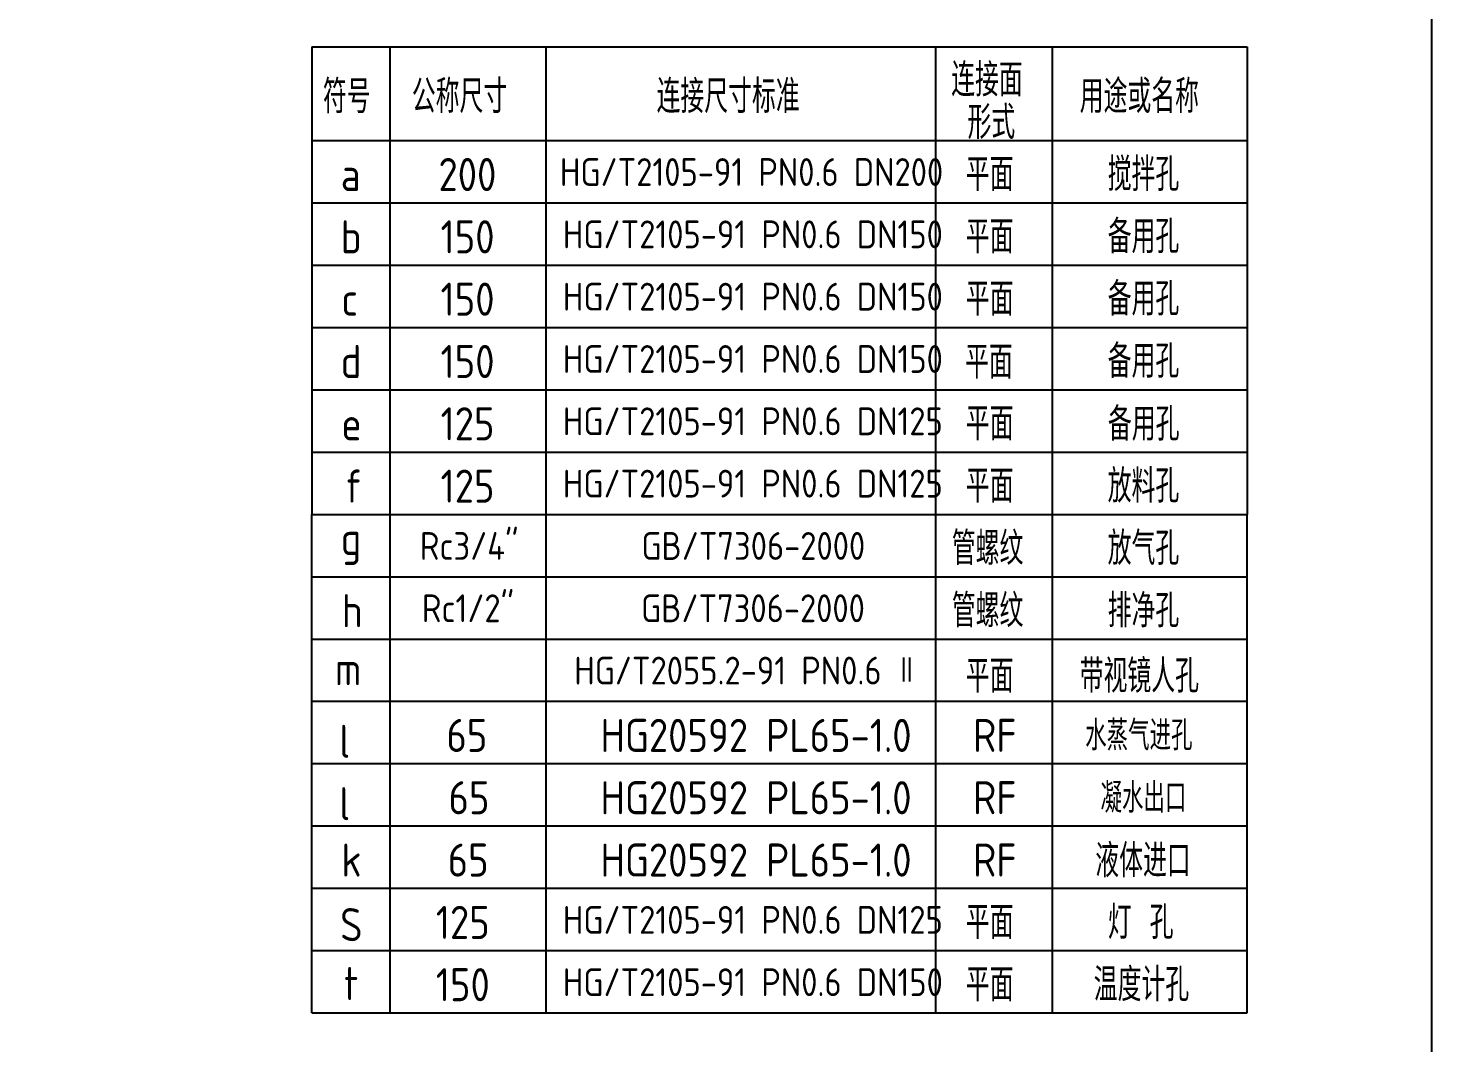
# Model space of a CAD drawing. Extents: x 1363 to 67199, y -3932 to -3338.
# Drawn here: x 1593.2 to 1776.1, y -3786.5 to -3656.3 of the extents above; entities that cross this region are included whole.
import ezdxf

# ---------------------------------------------------------------- set-up
doc = ezdxf.new("R2010")
doc.units = 0
doc.linetypes.add('DASHDOT', pattern=[18, 15, -1, 1, -1])
doc.layers.get('0').update_dxf_attribs({"linetype": 'DASHDOT'})
doc.layers.add('1', color=7, linetype='CONTINUOUS')
doc.layers.add('2', color=4, linetype='CONTINUOUS')
doc.styles.get("Standard").update_dxf_attribs({"font": 'gbenor.shx', "bigfont": 'gbcbig.shx'})

# ---------------------------------------------------------------- blocks, each defined once
blk = doc.blocks.new('Cadt1')
at = {"layer": '1'}
blk.add_line((1773.22, -3348.22), (1773.22, -3922.22), dxfattribs=at)

msp = doc.modelspace()

# ---------------------------------------------------------------- linework, layer by layer
at = {"layer": '1'}
for p, q in [((1629.58, -3658.66), (1629.58, -3718.66)), ((1629.58, -3658.66), (1749.58, -3658.66)), ((1749.58, -3658.66), (1749.58, -3718.66)), ((1629.58, -3782.66), (1629.58, -3718.66)), ((1749.58, -3782.66), (1749.58, -3718.66)), ((1629.58, -3782.66), (1749.58, -3782.66))]:
    msp.add_line(p, q, dxfattribs=at)
at = {"layer": '2'}
for p, q in [((1639.58, -3658.66), (1639.58, -3718.66)), ((1659.58, -3658.66), (1659.58, -3782.66)), ((1709.58, -3658.66), (1709.58, -3718.66)), ((1724.58, -3658.66), (1724.58, -3718.66)), ((1629.58, -3670.66), (1749.58, -3670.66)), ((1629.58, -3678.66), (1749.58, -3678.66)), ((1629.58, -3686.66), (1749.58, -3686.66)), ((1629.58, -3694.66), (1749.58, -3694.66)), ((1629.58, -3702.66), (1749.58, -3702.66)), ((1629.58, -3710.66), (1749.58, -3710.66)), ((1629.58, -3718.66), (1749.58, -3718.66)), ((1629.58, -3718.66), (1749.58, -3718.66)), ((1639.58, -3718.66), (1639.58, -3782.66)), ((1659.58, -3718.66), (1659.58, -3726.66)), ((1709.58, -3718.66), (1709.58, -3782.66)), ((1724.58, -3718.66), (1724.58, -3782.66)), ((1629.58, -3726.66), (1749.58, -3726.66)), ((1629.58, -3734.66), (1749.58, -3734.66)), ((1629.58, -3742.66), (1749.58, -3742.66)), ((1629.58, -3750.66), (1749.58, -3750.66)), ((1629.58, -3758.66), (1749.58, -3758.66)), ((1629.58, -3766.66), (1749.58, -3766.66)), ((1629.58, -3774.66), (1749.58, -3774.66))]:
    msp.add_line(p, q, dxfattribs=at)

# ---------------------------------------------------------------- block references
msp.add_blockref('Cadt1', (0, 0))

# ---------------------------------------------------------------- texts
at = {"layer": '2', "width": 65536, "attachment_point": 7}
for s, insert, char_height in [('连接面', (1711.61, -3665.02), 4.25), ('符号', (1630.99, -3667.16), 4.25), ('公称尺寸', (1642.4, -3667.16), 4.25), ('连接尺寸标准', (1673.81, -3667.16), 4.25), ('用途或名称', (1728.1, -3667.16), 4.25), ('形式', (1713.7, -3670.5), 4.25), ('200', (1645.82, -3677.16), 4.25), ('HG/T2105-91 PN0.6 DN200', (1661.4, -3676.5), 3.57), ('平面', (1713.49, -3677.16), 4.25), ('搅拌孔', (1731.69, -3677.16), 4.25), ('a', (1633.28, -3677.16), 4.25), ('备用孔', (1731.69, -3685.16), 4.25), ('b', (1633.28, -3685.16), 4.25), ('150', (1646.09, -3685.16), 4.25), ('HG/T2105-91 PN0.6 DN150', (1661.78, -3684.5), 3.57), ('平面', (1713.49, -3685.16), 4.25), ('150', (1646.09, -3693.16), 4.25), ('HG/T2105-91 PN0.6 DN150', (1661.78, -3692.5), 3.57), ('平面', (1713.49, -3693.16), 4.25), ('备用孔', (1731.69, -3693.16), 4.25), ('c', (1633.35, -3693.16), 4.25), ('d', (1633.28, -3701.16), 4.25), ('150', (1646.09, -3701.16), 4.25), ('HG/T2105-91 PN0.6 DN150', (1661.78, -3700.5), 3.57), ('平面', (1713.38, -3701.25), 4.25), ('备用孔', (1731.69, -3701.16), 4.25), ('e', (1633.35, -3709.16), 4.25), ('125', (1646.09, -3709.16), 4.25), ('HG/T2105-91 PN0.6 DN125', (1661.78, -3708.5), 3.57), ('平面', (1713.49, -3709.16), 4.25), ('备用孔', (1731.72, -3709.23), 4.25), ('f', (1633.76, -3717.16), 4.25), ('125', (1646.09, -3717.16), 4.25), ('HG/T2105-91 PN0.6 DN125', (1661.78, -3716.5), 3.57), ('平面', (1713.49, -3717.16), 4.25), ('放料孔', (1731.69, -3717.16), 4.25), ('Rc3/4"', (1643.43, -3724.5), 3.57), ('管螺纹', (1711.69, -3725.16), 4.25), ('放气孔', (1731.69, -3725.16), 4.25), ('g', (1633.28, -3725.16), 4.25), ('GB/T7306-2000', (1671.86, -3724.5), 3.57), ('h', (1633.42, -3733.16), 4.25), ('Rc1/2"', (1643.69, -3732.5), 3.57), ('GB/T7306-2000', (1671.82, -3732.5), 3.57), ('管螺纹', (1711.69, -3733.16), 4.25), ('排净孔', (1731.69, -3733.16), 4.25), ('HG/T2055.2-91 PN0.6 Ⅱ', (1663.24, -3740.5), 3.57), ('平面', (1713.49, -3741.56), 4.25), ('带视镜人孔', (1728.1, -3741.56), 4.25), ('m', (1632.53, -3740.6), 4.25), ('l', (1633.08, -3749.92), 4.25), ('65', (1646.84, -3749.16), 4.25), ('HG20592 PL65-1.0', (1666.61, -3749.16), 4.25), ('RF', (1714.41, -3749.16), 4.25), ('水蒸气进孔', (1728.8, -3748.99), 3.825), ('l', (1633.08, -3757.92), 4.25), ('65', (1647.11, -3757.16), 4.25), ('HG20592 PL65-1.0', (1666.61, -3757.16), 4.25), ('RF', (1714.41, -3757.16), 4.25), ('凝水出口', (1730.77, -3756.97), 3.825), ('k', (1633.35, -3765.16), 4.25), ('65', (1647, -3765.16), 4.25), ('HG20592 PL65-1.0', (1666.61, -3765.16), 4.25), ('RF', (1714.41, -3765.16), 4.25), ('液体进口', (1730.1, -3765.25), 4.25), ('S', (1633.21, -3773.45), 4.25), ('125', (1645.48, -3773.17), 4.25), ('HG/T2105-91 PN0.6 DN125', (1661.78, -3772.5), 3.57), ('平面', (1713.49, -3773.16), 4.25), ('灯 孔', (1731.71, -3773.17), 4.25), ('t', (1633.69, -3781.01), 4.25), ('150', (1645.48, -3781.16), 4.25), ('HG/T2105-91 PN0.6 DN150', (1661.78, -3780.5), 3.57), ('平面', (1713.49, -3781.16), 4.25), ('温度计孔', (1729.9, -3781.16), 4.25)]:
    msp.add_mtext(s, dxfattribs=dict(at, insert=insert, char_height=char_height))

doc.saveas('drawing.dxf')
